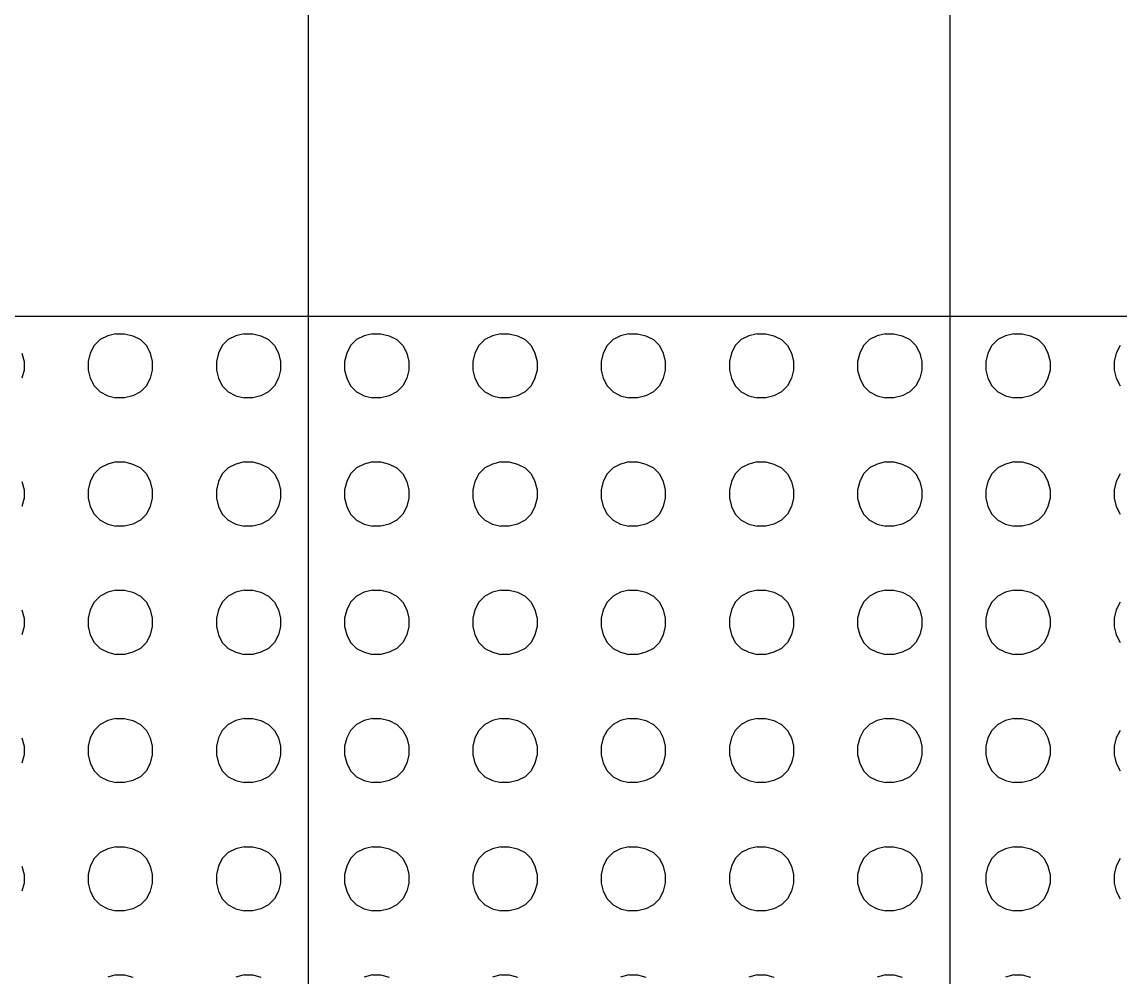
# Model space of a CAD drawing. Header units: inches. Extents: x -1316 to 22433, y -200 to 8737.
# Drawn here: x 249.578 to 252.145, y 854.589 to 856.821 of the extents above; entities that cross this region are included whole.
import ezdxf

# ---------------------------------------------------------------- set-up
doc = ezdxf.new("R2010")
doc.units = ezdxf.units.IN
doc.header["$LTSCALE"] = 10
doc.header["$MEASUREMENT"] = 0
doc.layers.get('0').update_dxf_attribs({"linetype": 'CONTINUOUS'})
for name, color, linetype in [('HATCH', 5, 'CONTINUOUS'), ('S-HDWR', 104, 'CONTINUOUS'), ('S-ROOF', 2, 'CONTINUOUS'), ('S-WALL', 6, 'CONTINUOUS'), ('WALL', 7, 'CONTINUOUS')]:
    doc.layers.add(name, color=color, linetype=linetype)

# ---------------------------------------------------------------- blocks, each defined once
blk = doc.blocks.new('*X345')
at = {"color": 0}
for p, q in [((313.3285, 24.0882), (313.3092, 24.093)), ((313.3285, 24.0882), (313.3484, 24.0882)), ((313.3484, 24.0882), (313.3677, 24.093)), ((313.6282, 24.0882), (313.6089, 24.093)), ((313.6282, 24.0882), (313.6482, 24.0882)), ((313.6482, 24.0882), (313.6675, 24.093)), ((313.928, 24.0882), (313.9086, 24.093)), ((313.928, 24.0882), (313.9479, 24.0882)), ((313.9479, 24.0882), (313.9672, 24.093)), ((314.2277, 24.0882), (314.2084, 24.093)), ((314.2277, 24.0882), (314.2476, 24.0882)), ((314.2476, 24.0882), (314.267, 24.093)), ((314.5275, 24.0882), (314.5081, 24.093)), ((314.5275, 24.0882), (314.5474, 24.0882)), ((314.5474, 24.0882), (314.5667, 24.093)), ((314.8272, 24.0882), (314.8079, 24.093)), ((314.8272, 24.0882), (314.8471, 24.0882)), ((314.8471, 24.0882), (314.8664, 24.093)), ((315.1269, 24.0882), (315.1076, 24.093)), ((315.1269, 24.0882), (315.1469, 24.0882)), ((315.1469, 24.0882), (315.1662, 24.093)), ((315.4267, 24.0882), (315.4073, 24.093)), ((315.4267, 24.0882), (315.4466, 24.0882)), ((315.4466, 24.0882), (315.4659, 24.093)), ((313.2773, 23.9105), (313.2914, 23.9246)), ((313.2914, 23.9246), (313.3092, 23.9335)), ((313.3092, 23.9335), (313.3285, 23.9383)), ((313.3484, 23.9384), (313.3285, 23.9384)), ((313.3677, 23.9335), (313.3484, 23.9383)), ((313.3856, 23.9246), (313.3677, 23.9335)), ((313.3997, 23.9105), (313.3856, 23.9246)), ((313.577, 23.9105), (313.5911, 23.9246)), ((313.5911, 23.9246), (313.6089, 23.9335)), ((313.6089, 23.9335), (313.6282, 23.9383)), ((313.6482, 23.9384), (313.6282, 23.9384)), ((313.6675, 23.9335), (313.6482, 23.9383)), ((313.6853, 23.9246), (313.6675, 23.9335)), ((313.6994, 23.9105), (313.6853, 23.9246)), ((313.8767, 23.9105), (313.8908, 23.9246)), ((313.8908, 23.9246), (313.9086, 23.9335)), ((313.9086, 23.9335), (313.928, 23.9383)), ((313.9479, 23.9384), (313.928, 23.9384)), ((313.9672, 23.9335), (313.9479, 23.9383)), ((313.985, 23.9246), (313.9672, 23.9335)), ((313.9991, 23.9105), (313.985, 23.9246)), ((314.1765, 23.9105), (314.1906, 23.9246)), ((314.1906, 23.9246), (314.2084, 23.9335)), ((314.2084, 23.9335), (314.2277, 23.9383)), ((314.2476, 23.9384), (314.2277, 23.9384)), ((314.267, 23.9335), (314.2476, 23.9383)), ((314.2848, 23.9246), (314.267, 23.9335)), ((314.2989, 23.9105), (314.2848, 23.9246)), ((314.4762, 23.9105), (314.4903, 23.9246)), ((314.4903, 23.9246), (314.5081, 23.9335)), ((314.5081, 23.9335), (314.5275, 23.9383)), ((314.5474, 23.9384), (314.5275, 23.9384)), ((314.5667, 23.9335), (314.5474, 23.9383)), ((314.5845, 23.9246), (314.5667, 23.9335)), ((314.5986, 23.9105), (314.5845, 23.9246)), ((314.776, 23.9105), (314.79, 23.9246)), ((314.79, 23.9246), (314.8079, 23.9335)), ((314.8079, 23.9335), (314.8272, 23.9383)), ((314.8471, 23.9384), (314.8272, 23.9384)), ((314.8664, 23.9335), (314.8471, 23.9383)), ((314.8843, 23.9246), (314.8664, 23.9335)), ((314.8983, 23.9105), (314.8843, 23.9246)), ((315.0757, 23.9105), (315.0898, 23.9246)), ((315.0898, 23.9246), (315.1076, 23.9335)), ((315.1076, 23.9335), (315.1269, 23.9383)), ((315.1469, 23.9384), (315.1269, 23.9384)), ((315.1662, 23.9335), (315.1469, 23.9383)), ((315.184, 23.9246), (315.1662, 23.9335)), ((315.1981, 23.9105), (315.184, 23.9246)), ((315.3754, 23.9105), (315.3895, 23.9246)), ((315.3895, 23.9246), (315.4073, 23.9335)), ((315.4073, 23.9335), (315.4267, 23.9383)), ((315.4466, 23.9384), (315.4267, 23.9384)), ((315.4659, 23.9335), (315.4466, 23.9383)), ((315.4837, 23.9246), (315.4659, 23.9335)), ((315.4978, 23.9105), (315.4837, 23.9246)), ((313.2684, 23.8927), (313.2773, 23.9105)), ((313.4086, 23.8927), (313.3997, 23.9105)), ((313.5681, 23.8927), (313.577, 23.9105)), ((313.7083, 23.8927), (313.6994, 23.9105)), ((313.8678, 23.8927), (313.8767, 23.9105)), ((314.008, 23.8927), (313.9991, 23.9105)), ((314.1676, 23.8927), (314.1765, 23.9105)), ((314.3078, 23.8927), (314.2989, 23.9105)), ((314.4673, 23.8927), (314.4762, 23.9105)), ((314.6075, 23.8927), (314.5986, 23.9105)), ((314.767, 23.8927), (314.776, 23.9105)), ((314.9073, 23.8927), (314.8983, 23.9105)), ((315.0668, 23.8927), (315.0757, 23.9105)), ((315.207, 23.8927), (315.1981, 23.9105)), ((315.3665, 23.8927), (315.3754, 23.9105)), ((315.5067, 23.8927), (315.4978, 23.9105)), ((315.6663, 23.8927), (315.6752, 23.9105)), ((313.1137, 23.8734), (313.1088, 23.8927)), ((313.1137, 23.8535), (313.1137, 23.8734)), ((313.2635, 23.8734), (313.2684, 23.8927)), ((313.2635, 23.8535), (313.2635, 23.8734)), ((313.4134, 23.8734), (313.4086, 23.8927)), ((313.4134, 23.8535), (313.4134, 23.8734)), ((313.5633, 23.8734), (313.5681, 23.8927)), ((313.5633, 23.8535), (313.5633, 23.8734)), ((313.7131, 23.8734), (313.7083, 23.8927)), ((313.7131, 23.8535), (313.7131, 23.8734)), ((313.863, 23.8734), (313.8678, 23.8927)), ((313.863, 23.8535), (313.863, 23.8734)), ((314.0129, 23.8734), (314.008, 23.8927)), ((314.0129, 23.8535), (314.0129, 23.8734)), ((314.1627, 23.8734), (314.1676, 23.8927)), ((314.1627, 23.8535), (314.1627, 23.8734)), ((314.3126, 23.8734), (314.3078, 23.8927)), ((314.3126, 23.8535), (314.3126, 23.8734)), ((314.4625, 23.8734), (314.4673, 23.8927)), ((314.4625, 23.8535), (314.4625, 23.8734)), ((314.6123, 23.8734), (314.6075, 23.8927)), ((314.6123, 23.8535), (314.6123, 23.8734)), ((314.7622, 23.8734), (314.767, 23.8927)), ((314.7622, 23.8535), (314.7622, 23.8734)), ((314.9121, 23.8734), (314.9073, 23.8927)), ((314.9121, 23.8535), (314.9121, 23.8734)), ((315.062, 23.8734), (315.0668, 23.8927)), ((315.062, 23.8535), (315.062, 23.8734)), ((315.2118, 23.8734), (315.207, 23.8927)), ((315.2118, 23.8535), (315.2118, 23.8734)), ((315.3617, 23.8734), (315.3665, 23.8927)), ((315.3617, 23.8535), (315.3617, 23.8734)), ((315.5116, 23.8734), (315.5067, 23.8927)), ((315.5116, 23.8535), (315.5116, 23.8734)), ((315.6614, 23.8734), (315.6663, 23.8927)), ((315.6614, 23.8535), (315.6614, 23.8734)), ((313.1088, 23.8341), (313.1137, 23.8535)), ((313.2684, 23.8341), (313.2635, 23.8535)), ((313.4086, 23.8341), (313.4134, 23.8535)), ((313.5681, 23.8341), (313.5633, 23.8535)), ((313.7083, 23.8341), (313.7131, 23.8535)), ((313.8678, 23.8341), (313.863, 23.8535)), ((314.008, 23.8341), (314.0129, 23.8535)), ((314.1676, 23.8341), (314.1627, 23.8535)), ((314.3078, 23.8341), (314.3126, 23.8535)), ((314.4673, 23.8341), (314.4625, 23.8535)), ((314.6075, 23.8341), (314.6123, 23.8535)), ((314.767, 23.8341), (314.7622, 23.8535)), ((314.9073, 23.8341), (314.9121, 23.8535)), ((315.0668, 23.8341), (315.062, 23.8535)), ((315.207, 23.8341), (315.2118, 23.8535)), ((315.3665, 23.8341), (315.3617, 23.8535)), ((315.5067, 23.8341), (315.5116, 23.8535)), ((315.6663, 23.8341), (315.6614, 23.8535)), ((313.2773, 23.8163), (313.2684, 23.8341)), ((313.2914, 23.8022), (313.2773, 23.8163)), ((313.3856, 23.8022), (313.3997, 23.8163)), ((313.3997, 23.8163), (313.4086, 23.8341)), ((313.577, 23.8163), (313.5681, 23.8341)), ((313.5911, 23.8022), (313.577, 23.8163)), ((313.6853, 23.8022), (313.6994, 23.8163)), ((313.6994, 23.8163), (313.7083, 23.8341)), ((313.8767, 23.8163), (313.8678, 23.8341)), ((313.8908, 23.8022), (313.8767, 23.8163)), ((313.985, 23.8022), (313.9991, 23.8163)), ((313.9991, 23.8163), (314.008, 23.8341)), ((314.1765, 23.8163), (314.1676, 23.8341)), ((314.1906, 23.8022), (314.1765, 23.8163)), ((314.2848, 23.8022), (314.2989, 23.8163)), ((314.2989, 23.8163), (314.3078, 23.8341)), ((314.4762, 23.8163), (314.4673, 23.8341)), ((314.4903, 23.8022), (314.4762, 23.8163)), ((314.5845, 23.8022), (314.5986, 23.8163)), ((314.5986, 23.8163), (314.6075, 23.8341)), ((314.776, 23.8163), (314.767, 23.8341)), ((314.79, 23.8022), (314.776, 23.8163)), ((314.8843, 23.8022), (314.8983, 23.8163)), ((314.8983, 23.8163), (314.9073, 23.8341)), ((315.0757, 23.8163), (315.0668, 23.8341)), ((315.0898, 23.8022), (315.0757, 23.8163)), ((315.184, 23.8022), (315.1981, 23.8163)), ((315.1981, 23.8163), (315.207, 23.8341)), ((315.3754, 23.8163), (315.3665, 23.8341)), ((315.3895, 23.8022), (315.3754, 23.8163)), ((315.4837, 23.8022), (315.4978, 23.8163)), ((315.4978, 23.8163), (315.5067, 23.8341)), ((315.6752, 23.8163), (315.6663, 23.8341)), ((313.3092, 23.7933), (313.2914, 23.8022)), ((313.3285, 23.7885), (313.3092, 23.7933)), ((313.3484, 23.7885), (313.3677, 23.7933)), ((313.3677, 23.7933), (313.3856, 23.8022)), ((313.6089, 23.7933), (313.5911, 23.8022)), ((313.6282, 23.7885), (313.6089, 23.7933)), ((313.6482, 23.7885), (313.6675, 23.7933)), ((313.6675, 23.7933), (313.6853, 23.8022)), ((313.9086, 23.7933), (313.8908, 23.8022)), ((313.928, 23.7885), (313.9086, 23.7933)), ((313.9479, 23.7885), (313.9672, 23.7933)), ((313.9672, 23.7933), (313.985, 23.8022)), ((314.2084, 23.7933), (314.1906, 23.8022)), ((314.2277, 23.7885), (314.2084, 23.7933)), ((314.2476, 23.7885), (314.267, 23.7933)), ((314.267, 23.7933), (314.2848, 23.8022)), ((314.5081, 23.7933), (314.4903, 23.8022)), ((314.5275, 23.7885), (314.5081, 23.7933)), ((314.5474, 23.7885), (314.5667, 23.7933)), ((314.5667, 23.7933), (314.5845, 23.8022)), ((314.8079, 23.7933), (314.79, 23.8022)), ((314.8272, 23.7885), (314.8079, 23.7933)), ((314.8471, 23.7885), (314.8664, 23.7933)), ((314.8664, 23.7933), (314.8843, 23.8022)), ((315.1076, 23.7933), (315.0898, 23.8022)), ((315.1269, 23.7885), (315.1076, 23.7933)), ((315.1469, 23.7885), (315.1662, 23.7933)), ((315.1662, 23.7933), (315.184, 23.8022)), ((315.4073, 23.7933), (315.3895, 23.8022)), ((315.4267, 23.7885), (315.4073, 23.7933)), ((315.4466, 23.7885), (315.4659, 23.7933)), ((315.4659, 23.7933), (315.4837, 23.8022)), ((313.3285, 23.7885), (313.3484, 23.7885)), ((313.6282, 23.7885), (313.6482, 23.7885)), ((313.928, 23.7885), (313.9479, 23.7885)), ((314.2277, 23.7885), (314.2476, 23.7885)), ((314.5275, 23.7885), (314.5474, 23.7885)), ((314.8272, 23.7885), (314.8471, 23.7885)), ((315.1269, 23.7885), (315.1469, 23.7885)), ((315.4267, 23.7885), (315.4466, 23.7885)), ((313.3092, 23.6338), (313.3285, 23.6386)), ((313.3484, 23.6386), (313.3285, 23.6386)), ((313.3677, 23.6338), (313.3484, 23.6386)), ((313.6089, 23.6338), (313.6282, 23.6386)), ((313.6482, 23.6386), (313.6282, 23.6386)), ((313.6675, 23.6338), (313.6482, 23.6386)), ((313.9086, 23.6338), (313.928, 23.6386)), ((313.9479, 23.6386), (313.928, 23.6386)), ((313.9672, 23.6338), (313.9479, 23.6386)), ((314.2084, 23.6338), (314.2277, 23.6386)), ((314.2476, 23.6386), (314.2277, 23.6386)), ((314.267, 23.6338), (314.2476, 23.6386)), ((314.5081, 23.6338), (314.5275, 23.6386)), ((314.5474, 23.6386), (314.5275, 23.6386)), ((314.5667, 23.6338), (314.5474, 23.6386)), ((314.8079, 23.6338), (314.8272, 23.6386)), ((314.8471, 23.6386), (314.8272, 23.6386)), ((314.8664, 23.6338), (314.8471, 23.6386)), ((315.1076, 23.6338), (315.1269, 23.6386)), ((315.1469, 23.6386), (315.1269, 23.6386)), ((315.1662, 23.6338), (315.1469, 23.6386)), ((315.4073, 23.6338), (315.4267, 23.6386)), ((315.4466, 23.6386), (315.4267, 23.6386)), ((315.4659, 23.6338), (315.4466, 23.6386)), ((313.2684, 23.593), (313.2773, 23.6108)), ((313.2773, 23.6108), (313.2914, 23.6249)), ((313.2914, 23.6249), (313.3092, 23.6338)), ((313.3856, 23.6249), (313.3677, 23.6338)), ((313.3997, 23.6108), (313.3856, 23.6249)), ((313.4086, 23.593), (313.3997, 23.6108)), ((313.5681, 23.593), (313.577, 23.6108)), ((313.577, 23.6108), (313.5911, 23.6249)), ((313.5911, 23.6249), (313.6089, 23.6338)), ((313.6853, 23.6249), (313.6675, 23.6338)), ((313.6994, 23.6108), (313.6853, 23.6249)), ((313.7083, 23.593), (313.6994, 23.6108)), ((313.8678, 23.593), (313.8767, 23.6108)), ((313.8767, 23.6108), (313.8908, 23.6249)), ((313.8908, 23.6249), (313.9086, 23.6338)), ((313.985, 23.6249), (313.9672, 23.6338)), ((313.9991, 23.6108), (313.985, 23.6249)), ((314.008, 23.593), (313.9991, 23.6108)), ((314.1676, 23.593), (314.1765, 23.6108)), ((314.1765, 23.6108), (314.1906, 23.6249)), ((314.1906, 23.6249), (314.2084, 23.6338)), ((314.2848, 23.6249), (314.267, 23.6338)), ((314.2989, 23.6108), (314.2848, 23.6249)), ((314.3078, 23.593), (314.2989, 23.6108)), ((314.4673, 23.593), (314.4762, 23.6108)), ((314.4762, 23.6108), (314.4903, 23.6249)), ((314.4903, 23.6249), (314.5081, 23.6338)), ((314.5845, 23.6249), (314.5667, 23.6338)), ((314.5986, 23.6108), (314.5845, 23.6249)), ((314.6075, 23.593), (314.5986, 23.6108)), ((314.767, 23.593), (314.776, 23.6108)), ((314.776, 23.6108), (314.79, 23.6249)), ((314.79, 23.6249), (314.8079, 23.6338)), ((314.8843, 23.6249), (314.8664, 23.6338)), ((314.8983, 23.6108), (314.8843, 23.6249)), ((314.9073, 23.593), (314.8983, 23.6108)), ((315.0668, 23.593), (315.0757, 23.6108)), ((315.0757, 23.6108), (315.0898, 23.6249)), ((315.0898, 23.6249), (315.1076, 23.6338)), ((315.184, 23.6249), (315.1662, 23.6338)), ((315.1981, 23.6108), (315.184, 23.6249)), ((315.207, 23.593), (315.1981, 23.6108)), ((315.3665, 23.593), (315.3754, 23.6108)), ((315.3754, 23.6108), (315.3895, 23.6249)), ((315.3895, 23.6249), (315.4073, 23.6338)), ((315.4837, 23.6249), (315.4659, 23.6338)), ((315.4978, 23.6108), (315.4837, 23.6249)), ((315.5067, 23.593), (315.4978, 23.6108)), ((315.6663, 23.593), (315.6752, 23.6108)), ((313.1137, 23.5736), (313.1088, 23.593)), ((313.2635, 23.5736), (313.2684, 23.593)), ((313.4134, 23.5736), (313.4086, 23.593)), ((313.5633, 23.5736), (313.5681, 23.593)), ((313.7131, 23.5736), (313.7083, 23.593)), ((313.863, 23.5736), (313.8678, 23.593)), ((314.0129, 23.5736), (314.008, 23.593)), ((314.1627, 23.5736), (314.1676, 23.593)), ((314.3126, 23.5736), (314.3078, 23.593)), ((314.4625, 23.5736), (314.4673, 23.593)), ((314.6123, 23.5736), (314.6075, 23.593)), ((314.7622, 23.5736), (314.767, 23.593)), ((314.9121, 23.5736), (314.9073, 23.593)), ((315.062, 23.5736), (315.0668, 23.593)), ((315.2118, 23.5736), (315.207, 23.593)), ((315.3617, 23.5736), (315.3665, 23.593)), ((315.5116, 23.5736), (315.5067, 23.593)), ((315.6614, 23.5736), (315.6663, 23.593)), ((313.1137, 23.5537), (313.1137, 23.5736)), ((313.2635, 23.5537), (313.2635, 23.5736)), ((313.4134, 23.5537), (313.4134, 23.5736)), ((313.5633, 23.5537), (313.5633, 23.5736)), ((313.7131, 23.5537), (313.7131, 23.5736)), ((313.863, 23.5537), (313.863, 23.5736)), ((314.0129, 23.5537), (314.0129, 23.5736)), ((314.1627, 23.5537), (314.1627, 23.5736)), ((314.3126, 23.5537), (314.3126, 23.5736)), ((314.4625, 23.5537), (314.4625, 23.5736)), ((314.6123, 23.5537), (314.6123, 23.5736)), ((314.7622, 23.5537), (314.7622, 23.5736)), ((314.9121, 23.5537), (314.9121, 23.5736)), ((315.062, 23.5537), (315.062, 23.5736)), ((315.2118, 23.5537), (315.2118, 23.5736)), ((315.3617, 23.5537), (315.3617, 23.5736)), ((315.5116, 23.5537), (315.5116, 23.5736)), ((315.6614, 23.5537), (315.6614, 23.5736)), ((313.1088, 23.5344), (313.1137, 23.5537)), ((313.2684, 23.5344), (313.2635, 23.5537)), ((313.2773, 23.5166), (313.2684, 23.5344)), ((313.3997, 23.5166), (313.4086, 23.5344)), ((313.4086, 23.5344), (313.4134, 23.5537)), ((313.5681, 23.5344), (313.5633, 23.5537)), ((313.577, 23.5166), (313.5681, 23.5344)), ((313.6994, 23.5166), (313.7083, 23.5344)), ((313.7083, 23.5344), (313.7131, 23.5537)), ((313.8678, 23.5344), (313.863, 23.5537)), ((313.8767, 23.5166), (313.8678, 23.5344)), ((313.9991, 23.5166), (314.008, 23.5344)), ((314.008, 23.5344), (314.0129, 23.5537)), ((314.1676, 23.5344), (314.1627, 23.5537)), ((314.1765, 23.5166), (314.1676, 23.5344)), ((314.2989, 23.5166), (314.3078, 23.5344)), ((314.3078, 23.5344), (314.3126, 23.5537)), ((314.4673, 23.5344), (314.4625, 23.5537)), ((314.4762, 23.5166), (314.4673, 23.5344)), ((314.5986, 23.5166), (314.6075, 23.5344)), ((314.6075, 23.5344), (314.6123, 23.5537)), ((314.767, 23.5344), (314.7622, 23.5537)), ((314.776, 23.5166), (314.767, 23.5344)), ((314.8983, 23.5166), (314.9073, 23.5344)), ((314.9073, 23.5344), (314.9121, 23.5537)), ((315.0668, 23.5344), (315.062, 23.5537)), ((315.0757, 23.5166), (315.0668, 23.5344)), ((315.1981, 23.5166), (315.207, 23.5344)), ((315.207, 23.5344), (315.2118, 23.5537)), ((315.3665, 23.5344), (315.3617, 23.5537)), ((315.3754, 23.5166), (315.3665, 23.5344)), ((315.4978, 23.5166), (315.5067, 23.5344)), ((315.5067, 23.5344), (315.5116, 23.5537)), ((315.6663, 23.5344), (315.6614, 23.5537)), ((315.6752, 23.5166), (315.6663, 23.5344)), ((313.2914, 23.5025), (313.2773, 23.5166)), ((313.3856, 23.5025), (313.3997, 23.5166)), ((313.5911, 23.5025), (313.577, 23.5166)), ((313.6853, 23.5025), (313.6994, 23.5166)), ((313.8908, 23.5025), (313.8767, 23.5166)), ((313.985, 23.5025), (313.9991, 23.5166)), ((314.1906, 23.5025), (314.1765, 23.5166)), ((314.2848, 23.5025), (314.2989, 23.5166)), ((314.4903, 23.5025), (314.4762, 23.5166)), ((314.5845, 23.5025), (314.5986, 23.5166)), ((314.79, 23.5025), (314.776, 23.5166)), ((314.8843, 23.5025), (314.8983, 23.5166)), ((315.0898, 23.5025), (315.0757, 23.5166)), ((315.184, 23.5025), (315.1981, 23.5166)), ((315.3895, 23.5025), (315.3754, 23.5166)), ((315.4837, 23.5025), (315.4978, 23.5166)), ((313.3092, 23.4936), (313.2914, 23.5025)), ((313.3285, 23.4887), (313.3092, 23.4936)), ((313.3285, 23.4887), (313.3484, 23.4887)), ((313.3484, 23.4887), (313.3677, 23.4936)), ((313.3677, 23.4936), (313.3856, 23.5025)), ((313.6089, 23.4936), (313.5911, 23.5025)), ((313.6282, 23.4887), (313.6089, 23.4936)), ((313.6282, 23.4887), (313.6482, 23.4887)), ((313.6482, 23.4887), (313.6675, 23.4936)), ((313.6675, 23.4936), (313.6853, 23.5025)), ((313.9086, 23.4936), (313.8908, 23.5025)), ((313.928, 23.4887), (313.9086, 23.4936)), ((313.928, 23.4887), (313.9479, 23.4887)), ((313.9479, 23.4887), (313.9672, 23.4936)), ((313.9672, 23.4936), (313.985, 23.5025)), ((314.2084, 23.4936), (314.1906, 23.5025)), ((314.2277, 23.4887), (314.2084, 23.4936)), ((314.2277, 23.4887), (314.2476, 23.4887)), ((314.2476, 23.4887), (314.267, 23.4936)), ((314.267, 23.4936), (314.2848, 23.5025)), ((314.5081, 23.4936), (314.4903, 23.5025)), ((314.5275, 23.4887), (314.5081, 23.4936)), ((314.5275, 23.4887), (314.5474, 23.4887)), ((314.5474, 23.4887), (314.5667, 23.4936)), ((314.5667, 23.4936), (314.5845, 23.5025)), ((314.8079, 23.4936), (314.79, 23.5025)), ((314.8272, 23.4887), (314.8079, 23.4936)), ((314.8272, 23.4887), (314.8471, 23.4887)), ((314.8471, 23.4887), (314.8664, 23.4936)), ((314.8664, 23.4936), (314.8843, 23.5025)), ((315.1076, 23.4936), (315.0898, 23.5025)), ((315.1269, 23.4887), (315.1076, 23.4936)), ((315.1269, 23.4887), (315.1469, 23.4887)), ((315.1469, 23.4887), (315.1662, 23.4936)), ((315.1662, 23.4936), (315.184, 23.5025)), ((315.4073, 23.4936), (315.3895, 23.5025)), ((315.4267, 23.4887), (315.4073, 23.4936)), ((315.4267, 23.4887), (315.4466, 23.4887)), ((315.4466, 23.4887), (315.4659, 23.4936)), ((315.4659, 23.4936), (315.4837, 23.5025)), ((313.2914, 23.3251), (313.3092, 23.334)), ((313.3092, 23.334), (313.3285, 23.3389)), ((313.3484, 23.3389), (313.3285, 23.3389)), ((313.3677, 23.334), (313.3484, 23.3389)), ((313.3856, 23.3251), (313.3677, 23.334)), ((313.5911, 23.3251), (313.6089, 23.334)), ((313.6089, 23.334), (313.6282, 23.3389)), ((313.6482, 23.3389), (313.6282, 23.3389)), ((313.6675, 23.334), (313.6482, 23.3389)), ((313.6853, 23.3251), (313.6675, 23.334)), ((313.8908, 23.3251), (313.9086, 23.334)), ((313.9086, 23.334), (313.928, 23.3389)), ((313.9479, 23.3389), (313.928, 23.3389)), ((313.9672, 23.334), (313.9479, 23.3389)), ((313.985, 23.3251), (313.9672, 23.334)), ((314.1906, 23.3251), (314.2084, 23.334)), ((314.2084, 23.334), (314.2277, 23.3389)), ((314.2476, 23.3389), (314.2277, 23.3389)), ((314.267, 23.334), (314.2476, 23.3389)), ((314.2848, 23.3251), (314.267, 23.334)), ((314.4903, 23.3251), (314.5081, 23.334)), ((314.5081, 23.334), (314.5275, 23.3389)), ((314.5474, 23.3389), (314.5275, 23.3389)), ((314.5667, 23.334), (314.5474, 23.3389)), ((314.5845, 23.3251), (314.5667, 23.334)), ((314.79, 23.3251), (314.8079, 23.334)), ((314.8079, 23.334), (314.8272, 23.3389)), ((314.8471, 23.3389), (314.8272, 23.3389)), ((314.8664, 23.334), (314.8471, 23.3389)), ((314.8843, 23.3251), (314.8664, 23.334)), ((315.0898, 23.3251), (315.1076, 23.334)), ((315.1076, 23.334), (315.1269, 23.3389)), ((315.1469, 23.3389), (315.1269, 23.3389)), ((315.1662, 23.334), (315.1469, 23.3389)), ((315.184, 23.3251), (315.1662, 23.334)), ((315.3895, 23.3251), (315.4073, 23.334)), ((315.4073, 23.334), (315.4267, 23.3389)), ((315.4466, 23.3389), (315.4267, 23.3389)), ((315.4659, 23.334), (315.4466, 23.3389)), ((315.4837, 23.3251), (315.4659, 23.334)), ((313.2684, 23.2932), (313.2773, 23.311)), ((313.2773, 23.311), (313.2914, 23.3251)), ((313.3997, 23.311), (313.3856, 23.3251)), ((313.4086, 23.2932), (313.3997, 23.311)), ((313.5681, 23.2932), (313.577, 23.311)), ((313.577, 23.311), (313.5911, 23.3251)), ((313.6994, 23.311), (313.6853, 23.3251)), ((313.7083, 23.2932), (313.6994, 23.311)), ((313.8678, 23.2932), (313.8767, 23.311)), ((313.8767, 23.311), (313.8908, 23.3251)), ((313.9991, 23.311), (313.985, 23.3251)), ((314.008, 23.2932), (313.9991, 23.311)), ((314.1676, 23.2932), (314.1765, 23.311)), ((314.1765, 23.311), (314.1906, 23.3251)), ((314.2989, 23.311), (314.2848, 23.3251)), ((314.3078, 23.2932), (314.2989, 23.311)), ((314.4673, 23.2932), (314.4762, 23.311)), ((314.4762, 23.311), (314.4903, 23.3251)), ((314.5986, 23.311), (314.5845, 23.3251)), ((314.6075, 23.2932), (314.5986, 23.311)), ((314.767, 23.2932), (314.776, 23.311)), ((314.776, 23.311), (314.79, 23.3251)), ((314.8983, 23.311), (314.8843, 23.3251)), ((314.9073, 23.2932), (314.8983, 23.311)), ((315.0668, 23.2932), (315.0757, 23.311)), ((315.0757, 23.311), (315.0898, 23.3251)), ((315.1981, 23.311), (315.184, 23.3251)), ((315.207, 23.2932), (315.1981, 23.311)), ((315.3665, 23.2932), (315.3754, 23.311)), ((315.3754, 23.311), (315.3895, 23.3251)), ((315.4978, 23.311), (315.4837, 23.3251)), ((315.5067, 23.2932), (315.4978, 23.311)), ((315.6663, 23.2932), (315.6752, 23.311)), ((313.1137, 23.2739), (313.1088, 23.2932)), ((313.2635, 23.2739), (313.2684, 23.2932)), ((313.4134, 23.2739), (313.4086, 23.2932)), ((313.5633, 23.2739), (313.5681, 23.2932)), ((313.7131, 23.2739), (313.7083, 23.2932)), ((313.863, 23.2739), (313.8678, 23.2932)), ((314.0129, 23.2739), (314.008, 23.2932)), ((314.1627, 23.2739), (314.1676, 23.2932)), ((314.3126, 23.2739), (314.3078, 23.2932)), ((314.4625, 23.2739), (314.4673, 23.2932)), ((314.6123, 23.2739), (314.6075, 23.2932)), ((314.7622, 23.2739), (314.767, 23.2932)), ((314.9121, 23.2739), (314.9073, 23.2932)), ((315.062, 23.2739), (315.0668, 23.2932)), ((315.2118, 23.2739), (315.207, 23.2932)), ((315.3617, 23.2739), (315.3665, 23.2932)), ((315.5116, 23.2739), (315.5067, 23.2932)), ((315.6614, 23.2739), (315.6663, 23.2932)), ((313.1088, 23.2346), (313.1137, 23.254)), ((313.1137, 23.254), (313.1137, 23.2739)), ((313.2635, 23.254), (313.2635, 23.2739)), ((313.2684, 23.2346), (313.2635, 23.254)), ((313.4086, 23.2346), (313.4134, 23.254)), ((313.4134, 23.254), (313.4134, 23.2739)), ((313.5633, 23.254), (313.5633, 23.2739)), ((313.5681, 23.2346), (313.5633, 23.254)), ((313.7083, 23.2346), (313.7131, 23.254)), ((313.7131, 23.254), (313.7131, 23.2739)), ((313.863, 23.254), (313.863, 23.2739)), ((313.8678, 23.2346), (313.863, 23.254)), ((314.008, 23.2346), (314.0129, 23.254)), ((314.0129, 23.254), (314.0129, 23.2739)), ((314.1627, 23.254), (314.1627, 23.2739)), ((314.1676, 23.2346), (314.1627, 23.254)), ((314.3078, 23.2346), (314.3126, 23.254)), ((314.3126, 23.254), (314.3126, 23.2739)), ((314.4625, 23.254), (314.4625, 23.2739)), ((314.4673, 23.2346), (314.4625, 23.254)), ((314.6075, 23.2346), (314.6123, 23.254)), ((314.6123, 23.254), (314.6123, 23.2739)), ((314.7622, 23.254), (314.7622, 23.2739)), ((314.767, 23.2346), (314.7622, 23.254)), ((314.9073, 23.2346), (314.9121, 23.254)), ((314.9121, 23.254), (314.9121, 23.2739)), ((315.062, 23.254), (315.062, 23.2739)), ((315.0668, 23.2346), (315.062, 23.254)), ((315.207, 23.2346), (315.2118, 23.254)), ((315.2118, 23.254), (315.2118, 23.2739)), ((315.3617, 23.254), (315.3617, 23.2739)), ((315.3665, 23.2346), (315.3617, 23.254)), ((315.5067, 23.2346), (315.5116, 23.254)), ((315.5116, 23.254), (315.5116, 23.2739)), ((315.6614, 23.254), (315.6614, 23.2739)), ((315.6663, 23.2346), (315.6614, 23.254)), ((313.2773, 23.2168), (313.2684, 23.2346)), ((313.3997, 23.2168), (313.4086, 23.2346)), ((313.577, 23.2168), (313.5681, 23.2346)), ((313.6994, 23.2168), (313.7083, 23.2346)), ((313.8767, 23.2168), (313.8678, 23.2346)), ((313.9991, 23.2168), (314.008, 23.2346)), ((314.1765, 23.2168), (314.1676, 23.2346)), ((314.2989, 23.2168), (314.3078, 23.2346)), ((314.4762, 23.2168), (314.4673, 23.2346)), ((314.5986, 23.2168), (314.6075, 23.2346)), ((314.776, 23.2168), (314.767, 23.2346)), ((314.8983, 23.2168), (314.9073, 23.2346)), ((315.0757, 23.2168), (315.0668, 23.2346)), ((315.1981, 23.2168), (315.207, 23.2346)), ((315.3754, 23.2168), (315.3665, 23.2346)), ((315.4978, 23.2168), (315.5067, 23.2346)), ((315.6752, 23.2168), (315.6663, 23.2346)), ((313.2914, 23.2027), (313.2773, 23.2168)), ((313.3092, 23.1938), (313.2914, 23.2027)), ((313.3677, 23.1938), (313.3856, 23.2027)), ((313.3856, 23.2027), (313.3997, 23.2168)), ((313.5911, 23.2027), (313.577, 23.2168)), ((313.6089, 23.1938), (313.5911, 23.2027)), ((313.6675, 23.1938), (313.6853, 23.2027)), ((313.6853, 23.2027), (313.6994, 23.2168)), ((313.8908, 23.2027), (313.8767, 23.2168)), ((313.9086, 23.1938), (313.8908, 23.2027)), ((313.9672, 23.1938), (313.985, 23.2027)), ((313.985, 23.2027), (313.9991, 23.2168)), ((314.1906, 23.2027), (314.1765, 23.2168)), ((314.2084, 23.1938), (314.1906, 23.2027)), ((314.267, 23.1938), (314.2848, 23.2027)), ((314.2848, 23.2027), (314.2989, 23.2168)), ((314.4903, 23.2027), (314.4762, 23.2168)), ((314.5081, 23.1938), (314.4903, 23.2027)), ((314.5667, 23.1938), (314.5845, 23.2027)), ((314.5845, 23.2027), (314.5986, 23.2168)), ((314.79, 23.2027), (314.776, 23.2168)), ((314.8079, 23.1938), (314.79, 23.2027)), ((314.8664, 23.1938), (314.8843, 23.2027)), ((314.8843, 23.2027), (314.8983, 23.2168)), ((315.0898, 23.2027), (315.0757, 23.2168)), ((315.1076, 23.1938), (315.0898, 23.2027)), ((315.1662, 23.1938), (315.184, 23.2027)), ((315.184, 23.2027), (315.1981, 23.2168)), ((315.3895, 23.2027), (315.3754, 23.2168)), ((315.4073, 23.1938), (315.3895, 23.2027)), ((315.4659, 23.1938), (315.4837, 23.2027)), ((315.4837, 23.2027), (315.4978, 23.2168)), ((313.3285, 23.189), (313.3092, 23.1938)), ((313.3285, 23.189), (313.3484, 23.189)), ((313.3484, 23.189), (313.3677, 23.1938)), ((313.6282, 23.189), (313.6089, 23.1938)), ((313.6282, 23.189), (313.6482, 23.189)), ((313.6482, 23.189), (313.6675, 23.1938)), ((313.928, 23.189), (313.9086, 23.1938)), ((313.928, 23.189), (313.9479, 23.189)), ((313.9479, 23.189), (313.9672, 23.1938)), ((314.2277, 23.189), (314.2084, 23.1938)), ((314.2277, 23.189), (314.2476, 23.189)), ((314.2476, 23.189), (314.267, 23.1938)), ((314.5275, 23.189), (314.5081, 23.1938)), ((314.5275, 23.189), (314.5474, 23.189)), ((314.5474, 23.189), (314.5667, 23.1938)), ((314.8272, 23.189), (314.8079, 23.1938)), ((314.8272, 23.189), (314.8471, 23.189)), ((314.8471, 23.189), (314.8664, 23.1938)), ((315.1269, 23.189), (315.1076, 23.1938)), ((315.1269, 23.189), (315.1469, 23.189)), ((315.1469, 23.189), (315.1662, 23.1938)), ((315.4267, 23.189), (315.4073, 23.1938)), ((315.4267, 23.189), (315.4466, 23.189)), ((315.4466, 23.189), (315.4659, 23.1938)), ((313.2773, 23.0113), (313.2914, 23.0254)), ((313.2914, 23.0254), (313.3092, 23.0343)), ((313.3092, 23.0343), (313.3285, 23.0391)), ((313.3484, 23.0391), (313.3285, 23.0391)), ((313.3677, 23.0343), (313.3484, 23.0391)), ((313.3856, 23.0254), (313.3677, 23.0343)), ((313.3997, 23.0113), (313.3856, 23.0254)), ((313.577, 23.0113), (313.5911, 23.0254)), ((313.5911, 23.0254), (313.6089, 23.0343)), ((313.6089, 23.0343), (313.6282, 23.0391)), ((313.6482, 23.0391), (313.6282, 23.0391)), ((313.6675, 23.0343), (313.6482, 23.0391)), ((313.6853, 23.0254), (313.6675, 23.0343)), ((313.6994, 23.0113), (313.6853, 23.0254)), ((313.8767, 23.0113), (313.8908, 23.0254)), ((313.8908, 23.0254), (313.9086, 23.0343)), ((313.9086, 23.0343), (313.928, 23.0391)), ((313.9479, 23.0391), (313.928, 23.0391)), ((313.9672, 23.0343), (313.9479, 23.0391)), ((313.985, 23.0254), (313.9672, 23.0343)), ((313.9991, 23.0113), (313.985, 23.0254)), ((314.1765, 23.0113), (314.1906, 23.0254)), ((314.1906, 23.0254), (314.2084, 23.0343)), ((314.2084, 23.0343), (314.2277, 23.0391)), ((314.2476, 23.0391), (314.2277, 23.0391)), ((314.267, 23.0343), (314.2476, 23.0391)), ((314.2848, 23.0254), (314.267, 23.0343)), ((314.2989, 23.0113), (314.2848, 23.0254)), ((314.4762, 23.0113), (314.4903, 23.0254)), ((314.4903, 23.0254), (314.5081, 23.0343)), ((314.5081, 23.0343), (314.5275, 23.0391)), ((314.5474, 23.0391), (314.5275, 23.0391)), ((314.5667, 23.0343), (314.5474, 23.0391)), ((314.5845, 23.0254), (314.5667, 23.0343)), ((314.5986, 23.0113), (314.5845, 23.0254)), ((314.776, 23.0113), (314.79, 23.0254)), ((314.79, 23.0254), (314.8079, 23.0343)), ((314.8079, 23.0343), (314.8272, 23.0391)), ((314.8471, 23.0391), (314.8272, 23.0391)), ((314.8664, 23.0343), (314.8471, 23.0391)), ((314.8843, 23.0254), (314.8664, 23.0343)), ((314.8983, 23.0113), (314.8843, 23.0254)), ((315.0757, 23.0113), (315.0898, 23.0254)), ((315.0898, 23.0254), (315.1076, 23.0343)), ((315.1076, 23.0343), (315.1269, 23.0391)), ((315.1469, 23.0391), (315.1269, 23.0391)), ((315.1662, 23.0343), (315.1469, 23.0391)), ((315.184, 23.0254), (315.1662, 23.0343)), ((315.1981, 23.0113), (315.184, 23.0254)), ((315.3754, 23.0113), (315.3895, 23.0254)), ((315.3895, 23.0254), (315.4073, 23.0343)), ((315.4073, 23.0343), (315.4267, 23.0391)), ((315.4466, 23.0391), (315.4267, 23.0391)), ((315.4659, 23.0343), (315.4466, 23.0391)), ((315.4837, 23.0254), (315.4659, 23.0343)), ((315.4978, 23.0113), (315.4837, 23.0254)), ((313.2684, 22.9935), (313.2773, 23.0113)), ((313.4086, 22.9935), (313.3997, 23.0113)), ((313.5681, 22.9935), (313.577, 23.0113)), ((313.7083, 22.9935), (313.6994, 23.0113)), ((313.8678, 22.9935), (313.8767, 23.0113)), ((314.008, 22.9935), (313.9991, 23.0113)), ((314.1676, 22.9935), (314.1765, 23.0113)), ((314.3078, 22.9935), (314.2989, 23.0113)), ((314.4673, 22.9935), (314.4762, 23.0113)), ((314.6075, 22.9935), (314.5986, 23.0113)), ((314.767, 22.9935), (314.776, 23.0113)), ((314.9073, 22.9935), (314.8983, 23.0113)), ((315.0668, 22.9935), (315.0757, 23.0113)), ((315.207, 22.9935), (315.1981, 23.0113)), ((315.3665, 22.9935), (315.3754, 23.0113)), ((315.5067, 22.9935), (315.4978, 23.0113)), ((315.6663, 22.9935), (315.6752, 23.0113)), ((313.1137, 22.9742), (313.1088, 22.9935)), ((313.1137, 22.9542), (313.1137, 22.9742)), ((313.2635, 22.9742), (313.2684, 22.9935)), ((313.2635, 22.9542), (313.2635, 22.9742)), ((313.4134, 22.9742), (313.4086, 22.9935)), ((313.4134, 22.9542), (313.4134, 22.9742)), ((313.5633, 22.9742), (313.5681, 22.9935)), ((313.5633, 22.9542), (313.5633, 22.9742)), ((313.7131, 22.9742), (313.7083, 22.9935)), ((313.7131, 22.9542), (313.7131, 22.9742)), ((313.863, 22.9742), (313.8678, 22.9935)), ((313.863, 22.9542), (313.863, 22.9742)), ((314.0129, 22.9742), (314.008, 22.9935)), ((314.0129, 22.9542), (314.0129, 22.9742)), ((314.1627, 22.9742), (314.1676, 22.9935)), ((314.1627, 22.9542), (314.1627, 22.9742)), ((314.3126, 22.9742), (314.3078, 22.9935)), ((314.3126, 22.9542), (314.3126, 22.9742)), ((314.4625, 22.9742), (314.4673, 22.9935)), ((314.4625, 22.9542), (314.4625, 22.9742)), ((314.6123, 22.9742), (314.6075, 22.9935)), ((314.6123, 22.9542), (314.6123, 22.9742)), ((314.7622, 22.9742), (314.767, 22.9935)), ((314.7622, 22.9542), (314.7622, 22.9742)), ((314.9121, 22.9742), (314.9073, 22.9935)), ((314.9121, 22.9542), (314.9121, 22.9742)), ((315.062, 22.9742), (315.0668, 22.9935)), ((315.062, 22.9542), (315.062, 22.9742)), ((315.2118, 22.9742), (315.207, 22.9935)), ((315.2118, 22.9542), (315.2118, 22.9742)), ((315.3617, 22.9742), (315.3665, 22.9935)), ((315.3617, 22.9542), (315.3617, 22.9742)), ((315.5116, 22.9742), (315.5067, 22.9935)), ((315.5116, 22.9542), (315.5116, 22.9742)), ((315.6614, 22.9742), (315.6663, 22.9935)), ((315.6614, 22.9542), (315.6614, 22.9742)), ((313.1088, 22.9349), (313.1137, 22.9542)), ((313.2684, 22.9349), (313.2635, 22.9542)), ((313.4086, 22.9349), (313.4134, 22.9542)), ((313.5681, 22.9349), (313.5633, 22.9542)), ((313.7083, 22.9349), (313.7131, 22.9542)), ((313.8678, 22.9349), (313.863, 22.9542)), ((314.008, 22.9349), (314.0129, 22.9542)), ((314.1676, 22.9349), (314.1627, 22.9542)), ((314.3078, 22.9349), (314.3126, 22.9542)), ((314.4673, 22.9349), (314.4625, 22.9542)), ((314.6075, 22.9349), (314.6123, 22.9542)), ((314.767, 22.9349), (314.7622, 22.9542)), ((314.9073, 22.9349), (314.9121, 22.9542)), ((315.0668, 22.9349), (315.062, 22.9542)), ((315.207, 22.9349), (315.2118, 22.9542)), ((315.3665, 22.9349), (315.3617, 22.9542)), ((315.5067, 22.9349), (315.5116, 22.9542)), ((315.6663, 22.9349), (315.6614, 22.9542)), ((313.2773, 22.9171), (313.2684, 22.9349)), ((313.3997, 22.9171), (313.4086, 22.9349)), ((313.577, 22.9171), (313.5681, 22.9349)), ((313.6994, 22.9171), (313.7083, 22.9349)), ((313.8767, 22.9171), (313.8678, 22.9349)), ((313.9991, 22.9171), (314.008, 22.9349)), ((314.1765, 22.9171), (314.1676, 22.9349)), ((314.2989, 22.9171), (314.3078, 22.9349)), ((314.4762, 22.9171), (314.4673, 22.9349)), ((314.5986, 22.9171), (314.6075, 22.9349)), ((314.776, 22.9171), (314.767, 22.9349)), ((314.8983, 22.9171), (314.9073, 22.9349)), ((315.0757, 22.9171), (315.0668, 22.9349)), ((315.1981, 22.9171), (315.207, 22.9349)), ((315.3754, 22.9171), (315.3665, 22.9349)), ((315.4978, 22.9171), (315.5067, 22.9349)), ((315.6752, 22.9171), (315.6663, 22.9349)), ((313.2914, 22.903), (313.2773, 22.9171)), ((313.3092, 22.8941), (313.2914, 22.903)), ((313.3285, 22.8893), (313.3092, 22.8941)), ((313.3484, 22.8893), (313.3677, 22.8941)), ((313.3677, 22.8941), (313.3856, 22.903)), ((313.3856, 22.903), (313.3997, 22.9171)), ((313.5911, 22.903), (313.577, 22.9171)), ((313.6089, 22.8941), (313.5911, 22.903)), ((313.6282, 22.8893), (313.6089, 22.8941)), ((313.6482, 22.8893), (313.6675, 22.8941)), ((313.6675, 22.8941), (313.6853, 22.903)), ((313.6853, 22.903), (313.6994, 22.9171)), ((313.8908, 22.903), (313.8767, 22.9171)), ((313.9086, 22.8941), (313.8908, 22.903)), ((313.928, 22.8893), (313.9086, 22.8941)), ((313.9479, 22.8893), (313.9672, 22.8941)), ((313.9672, 22.8941), (313.985, 22.903)), ((313.985, 22.903), (313.9991, 22.9171)), ((314.1906, 22.903), (314.1765, 22.9171)), ((314.2084, 22.8941), (314.1906, 22.903)), ((314.2277, 22.8893), (314.2084, 22.8941)), ((314.2476, 22.8893), (314.267, 22.8941)), ((314.267, 22.8941), (314.2848, 22.903)), ((314.2848, 22.903), (314.2989, 22.9171)), ((314.4903, 22.903), (314.4762, 22.9171)), ((314.5081, 22.8941), (314.4903, 22.903)), ((314.5275, 22.8893), (314.5081, 22.8941)), ((314.5474, 22.8893), (314.5667, 22.8941)), ((314.5667, 22.8941), (314.5845, 22.903)), ((314.5845, 22.903), (314.5986, 22.9171)), ((314.79, 22.903), (314.776, 22.9171)), ((314.8079, 22.8941), (314.79, 22.903)), ((314.8272, 22.8893), (314.8079, 22.8941)), ((314.8471, 22.8893), (314.8664, 22.8941)), ((314.8664, 22.8941), (314.8843, 22.903)), ((314.8843, 22.903), (314.8983, 22.9171)), ((315.0898, 22.903), (315.0757, 22.9171)), ((315.1076, 22.8941), (315.0898, 22.903)), ((315.1269, 22.8893), (315.1076, 22.8941)), ((315.1469, 22.8893), (315.1662, 22.8941)), ((315.1662, 22.8941), (315.184, 22.903)), ((315.184, 22.903), (315.1981, 22.9171)), ((315.3895, 22.903), (315.3754, 22.9171)), ((315.4073, 22.8941), (315.3895, 22.903)), ((315.4267, 22.8893), (315.4073, 22.8941)), ((315.4466, 22.8893), (315.4659, 22.8941)), ((315.4659, 22.8941), (315.4837, 22.903)), ((315.4837, 22.903), (315.4978, 22.9171)), ((313.3285, 22.8893), (313.3484, 22.8893)), ((313.6282, 22.8893), (313.6482, 22.8893)), ((313.928, 22.8893), (313.9479, 22.8893)), ((314.2277, 22.8893), (314.2476, 22.8893)), ((314.5275, 22.8893), (314.5474, 22.8893)), ((314.8272, 22.8893), (314.8471, 22.8893)), ((315.1269, 22.8893), (315.1469, 22.8893)), ((315.4267, 22.8893), (315.4466, 22.8893)), ((313.3092, 22.7346), (313.3285, 22.7394)), ((313.3484, 22.7394), (313.3285, 22.7394)), ((313.3677, 22.7346), (313.3484, 22.7394)), ((313.6089, 22.7346), (313.6282, 22.7394)), ((313.6482, 22.7394), (313.6282, 22.7394)), ((313.6675, 22.7346), (313.6482, 22.7394)), ((313.9086, 22.7346), (313.928, 22.7394)), ((313.9479, 22.7394), (313.928, 22.7394)), ((313.9672, 22.7346), (313.9479, 22.7394)), ((314.2084, 22.7346), (314.2277, 22.7394)), ((314.2476, 22.7394), (314.2277, 22.7394)), ((314.267, 22.7346), (314.2476, 22.7394)), ((314.5081, 22.7346), (314.5275, 22.7394)), ((314.5474, 22.7394), (314.5275, 22.7394)), ((314.5667, 22.7346), (314.5474, 22.7394)), ((314.8079, 22.7346), (314.8272, 22.7394)), ((314.8471, 22.7394), (314.8272, 22.7394)), ((314.8664, 22.7346), (314.8471, 22.7394)), ((315.1076, 22.7346), (315.1269, 22.7394)), ((315.1469, 22.7394), (315.1269, 22.7394)), ((315.1662, 22.7346), (315.1469, 22.7394)), ((315.4073, 22.7346), (315.4267, 22.7394)), ((315.4466, 22.7394), (315.4267, 22.7394)), ((315.4659, 22.7346), (315.4466, 22.7394)), ((313.2773, 22.7116), (313.2914, 22.7257)), ((313.2914, 22.7257), (313.3092, 22.7346)), ((313.3856, 22.7257), (313.3677, 22.7346)), ((313.3997, 22.7116), (313.3856, 22.7257)), ((313.577, 22.7116), (313.5911, 22.7257)), ((313.5911, 22.7257), (313.6089, 22.7346)), ((313.6853, 22.7257), (313.6675, 22.7346)), ((313.6994, 22.7116), (313.6853, 22.7257)), ((313.8767, 22.7116), (313.8908, 22.7257)), ((313.8908, 22.7257), (313.9086, 22.7346)), ((313.985, 22.7257), (313.9672, 22.7346)), ((313.9991, 22.7116), (313.985, 22.7257)), ((314.1765, 22.7116), (314.1906, 22.7257)), ((314.1906, 22.7257), (314.2084, 22.7346)), ((314.2848, 22.7257), (314.267, 22.7346)), ((314.2989, 22.7116), (314.2848, 22.7257)), ((314.4762, 22.7116), (314.4903, 22.7257)), ((314.4903, 22.7257), (314.5081, 22.7346)), ((314.5845, 22.7257), (314.5667, 22.7346)), ((314.5986, 22.7116), (314.5845, 22.7257)), ((314.776, 22.7116), (314.79, 22.7257)), ((314.79, 22.7257), (314.8079, 22.7346)), ((314.8843, 22.7257), (314.8664, 22.7346)), ((314.8983, 22.7116), (314.8843, 22.7257)), ((315.0757, 22.7116), (315.0898, 22.7257)), ((315.0898, 22.7257), (315.1076, 22.7346)), ((315.184, 22.7257), (315.1662, 22.7346)), ((315.1981, 22.7116), (315.184, 22.7257)), ((315.3754, 22.7116), (315.3895, 22.7257)), ((315.3895, 22.7257), (315.4073, 22.7346)), ((315.4837, 22.7257), (315.4659, 22.7346)), ((315.4978, 22.7116), (315.4837, 22.7257)), ((313.1137, 22.6744), (313.1088, 22.6937)), ((313.2635, 22.6744), (313.2684, 22.6937)), ((313.2684, 22.6937), (313.2773, 22.7116)), ((313.4086, 22.6937), (313.3997, 22.7116)), ((313.4134, 22.6744), (313.4086, 22.6937)), ((313.5633, 22.6744), (313.5681, 22.6937)), ((313.5681, 22.6937), (313.577, 22.7116)), ((313.7083, 22.6937), (313.6994, 22.7116)), ((313.7131, 22.6744), (313.7083, 22.6937)), ((313.863, 22.6744), (313.8678, 22.6937)), ((313.8678, 22.6937), (313.8767, 22.7116)), ((314.008, 22.6937), (313.9991, 22.7116)), ((314.0129, 22.6744), (314.008, 22.6937)), ((314.1627, 22.6744), (314.1676, 22.6937)), ((314.1676, 22.6937), (314.1765, 22.7116)), ((314.3078, 22.6937), (314.2989, 22.7116)), ((314.3126, 22.6744), (314.3078, 22.6937)), ((314.4625, 22.6744), (314.4673, 22.6937)), ((314.4673, 22.6937), (314.4762, 22.7116)), ((314.6075, 22.6937), (314.5986, 22.7116)), ((314.6123, 22.6744), (314.6075, 22.6937)), ((314.7622, 22.6744), (314.767, 22.6937)), ((314.767, 22.6937), (314.776, 22.7116)), ((314.9073, 22.6937), (314.8983, 22.7116)), ((314.9121, 22.6744), (314.9073, 22.6937)), ((315.062, 22.6744), (315.0668, 22.6937)), ((315.0668, 22.6937), (315.0757, 22.7116)), ((315.207, 22.6937), (315.1981, 22.7116)), ((315.2118, 22.6744), (315.207, 22.6937)), ((315.3617, 22.6744), (315.3665, 22.6937)), ((315.3665, 22.6937), (315.3754, 22.7116)), ((315.5067, 22.6937), (315.4978, 22.7116)), ((315.5116, 22.6744), (315.5067, 22.6937)), ((315.6614, 22.6744), (315.6663, 22.6937)), ((315.6663, 22.6937), (315.6752, 22.7116)), ((313.1137, 22.6545), (313.1137, 22.6744)), ((313.2635, 22.6545), (313.2635, 22.6744)), ((313.4134, 22.6545), (313.4134, 22.6744)), ((313.5633, 22.6545), (313.5633, 22.6744)), ((313.7131, 22.6545), (313.7131, 22.6744)), ((313.863, 22.6545), (313.863, 22.6744)), ((314.0129, 22.6545), (314.0129, 22.6744)), ((314.1627, 22.6545), (314.1627, 22.6744)), ((314.3126, 22.6545), (314.3126, 22.6744)), ((314.4625, 22.6545), (314.4625, 22.6744)), ((314.6123, 22.6545), (314.6123, 22.6744)), ((314.7622, 22.6545), (314.7622, 22.6744)), ((314.9121, 22.6545), (314.9121, 22.6744)), ((315.062, 22.6545), (315.062, 22.6744)), ((315.2118, 22.6545), (315.2118, 22.6744)), ((315.3617, 22.6545), (315.3617, 22.6744)), ((315.5116, 22.6545), (315.5116, 22.6744)), ((315.6614, 22.6545), (315.6614, 22.6744)), ((313.1088, 22.6352), (313.1137, 22.6545)), ((313.2684, 22.6352), (313.2635, 22.6545)), ((313.4086, 22.6352), (313.4134, 22.6545)), ((313.5681, 22.6352), (313.5633, 22.6545)), ((313.7083, 22.6352), (313.7131, 22.6545)), ((313.8678, 22.6352), (313.863, 22.6545)), ((314.008, 22.6352), (314.0129, 22.6545)), ((314.1676, 22.6352), (314.1627, 22.6545)), ((314.3078, 22.6352), (314.3126, 22.6545)), ((314.4673, 22.6352), (314.4625, 22.6545)), ((314.6075, 22.6352), (314.6123, 22.6545)), ((314.767, 22.6352), (314.7622, 22.6545)), ((314.9073, 22.6352), (314.9121, 22.6545)), ((315.0668, 22.6352), (315.062, 22.6545)), ((315.207, 22.6352), (315.2118, 22.6545)), ((315.3665, 22.6352), (315.3617, 22.6545)), ((315.5067, 22.6352), (315.5116, 22.6545)), ((315.6663, 22.6352), (315.6614, 22.6545)), ((313.2773, 22.6174), (313.2684, 22.6352)), ((313.2914, 22.6033), (313.2773, 22.6174)), ((313.3856, 22.6033), (313.3997, 22.6174)), ((313.3997, 22.6174), (313.4086, 22.6352)), ((313.577, 22.6174), (313.5681, 22.6352)), ((313.5911, 22.6033), (313.577, 22.6174)), ((313.6853, 22.6033), (313.6994, 22.6174)), ((313.6994, 22.6174), (313.7083, 22.6352)), ((313.8767, 22.6174), (313.8678, 22.6352)), ((313.8908, 22.6033), (313.8767, 22.6174)), ((313.985, 22.6033), (313.9991, 22.6174)), ((313.9991, 22.6174), (314.008, 22.6352)), ((314.1765, 22.6174), (314.1676, 22.6352)), ((314.1906, 22.6033), (314.1765, 22.6174)), ((314.2848, 22.6033), (314.2989, 22.6174)), ((314.2989, 22.6174), (314.3078, 22.6352)), ((314.4762, 22.6174), (314.4673, 22.6352)), ((314.4903, 22.6033), (314.4762, 22.6174)), ((314.5845, 22.6033), (314.5986, 22.6174)), ((314.5986, 22.6174), (314.6075, 22.6352)), ((314.776, 22.6174), (314.767, 22.6352)), ((314.79, 22.6033), (314.776, 22.6174)), ((314.8843, 22.6033), (314.8983, 22.6174)), ((314.8983, 22.6174), (314.9073, 22.6352)), ((315.0757, 22.6174), (315.0668, 22.6352)), ((315.0898, 22.6033), (315.0757, 22.6174)), ((315.184, 22.6033), (315.1981, 22.6174)), ((315.1981, 22.6174), (315.207, 22.6352)), ((315.3754, 22.6174), (315.3665, 22.6352)), ((315.3895, 22.6033), (315.3754, 22.6174)), ((315.4837, 22.6033), (315.4978, 22.6174)), ((315.4978, 22.6174), (315.5067, 22.6352)), ((315.6752, 22.6174), (315.6663, 22.6352)), ((313.3092, 22.5944), (313.2914, 22.6033)), ((313.3285, 22.5895), (313.3092, 22.5944)), ((313.3285, 22.5895), (313.3484, 22.5895)), ((313.3484, 22.5895), (313.3677, 22.5944)), ((313.3677, 22.5944), (313.3856, 22.6033)), ((313.6089, 22.5944), (313.5911, 22.6033)), ((313.6282, 22.5895), (313.6089, 22.5944)), ((313.6282, 22.5895), (313.6482, 22.5895)), ((313.6482, 22.5895), (313.6675, 22.5944)), ((313.6675, 22.5944), (313.6853, 22.6033)), ((313.9086, 22.5944), (313.8908, 22.6033)), ((313.928, 22.5895), (313.9086, 22.5944)), ((313.928, 22.5895), (313.9479, 22.5895)), ((313.9479, 22.5895), (313.9672, 22.5944)), ((313.9672, 22.5944), (313.985, 22.6033)), ((314.2084, 22.5944), (314.1906, 22.6033)), ((314.2277, 22.5895), (314.2084, 22.5944)), ((314.2277, 22.5895), (314.2476, 22.5895)), ((314.2476, 22.5895), (314.267, 22.5944)), ((314.267, 22.5944), (314.2848, 22.6033)), ((314.5081, 22.5944), (314.4903, 22.6033)), ((314.5275, 22.5895), (314.5081, 22.5944)), ((314.5275, 22.5895), (314.5474, 22.5895)), ((314.5474, 22.5895), (314.5667, 22.5944)), ((314.5667, 22.5944), (314.5845, 22.6033)), ((314.8079, 22.5944), (314.79, 22.6033)), ((314.8272, 22.5895), (314.8079, 22.5944)), ((314.8272, 22.5895), (314.8471, 22.5895)), ((314.8471, 22.5895), (314.8664, 22.5944)), ((314.8664, 22.5944), (314.8843, 22.6033)), ((315.1076, 22.5944), (315.0898, 22.6033)), ((315.1269, 22.5895), (315.1076, 22.5944)), ((315.1269, 22.5895), (315.1469, 22.5895)), ((315.1469, 22.5895), (315.1662, 22.5944)), ((315.1662, 22.5944), (315.184, 22.6033)), ((315.4073, 22.5944), (315.3895, 22.6033)), ((315.4267, 22.5895), (315.4073, 22.5944)), ((315.4267, 22.5895), (315.4466, 22.5895)), ((315.4466, 22.5895), (315.4659, 22.5944)), ((315.4659, 22.5944), (315.4837, 22.6033))]:
    blk.add_line(p, q, dxfattribs=at)
blk = doc.blocks.new('3X6NP')
at = {"layer": 'WALL'}
blk.add_line((0, 0), (6, 0), dxfattribs=at)
at = {"layer": 'HATCH'}
blk.add_blockref('*X345', (-310.8154, -22.5489), dxfattribs=at)
blk = doc.blocks.new('*U663')
at = {"layer": 'S-WALL'}
for p, q in [((-30.60942, 110.78519), (-30.60942, 17.28519)), ((-29.10942, 109.28519), (-29.10942, 17.28519))]:
    blk.add_line(p, q, dxfattribs=at)
at = {"layer": 'S-HDWR', "xscale": -1, "rotation": 180}
blk.add_blockref('3X6NP', (-33.57153, 95.48308), dxfattribs=at)

msp = doc.modelspace()

# ---------------------------------------------------------------- block references
at = {"layer": 'S-ROOF'}
msp.add_blockref('*U663', (280.85632, 760.64967), dxfattribs=at)

doc.saveas('drawing.dxf')
